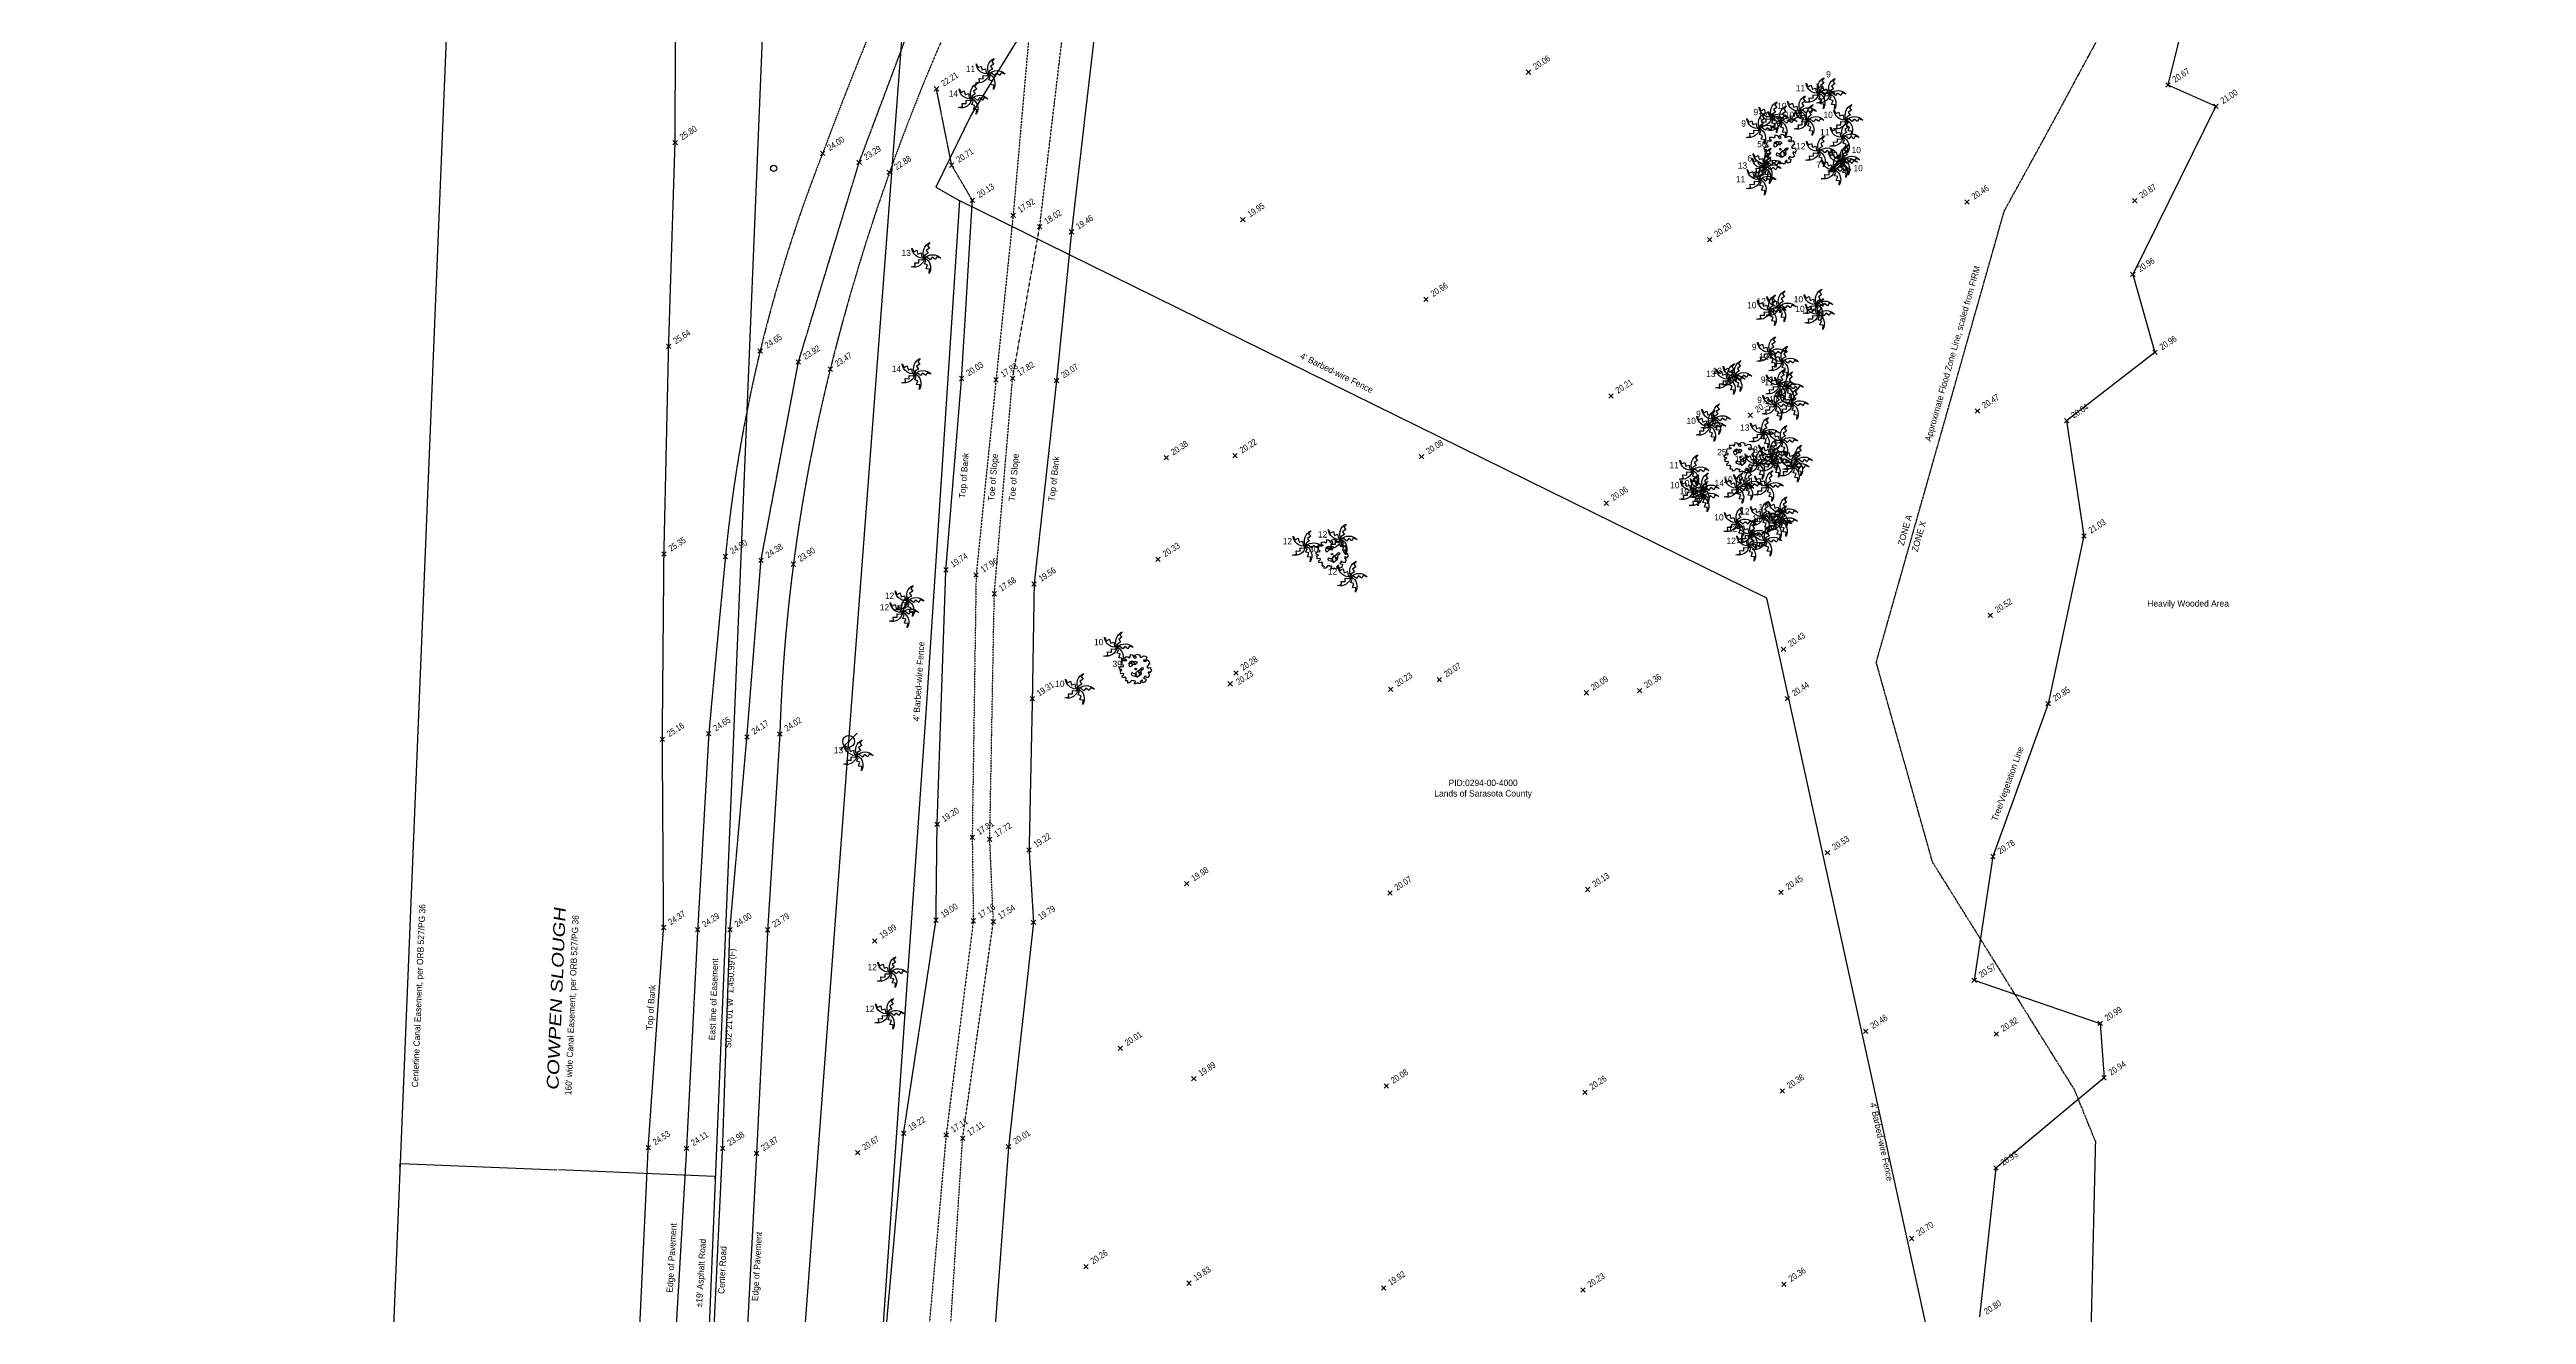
# Model space of a CAD drawing. Header units: inches. Extents: x -625442 to 34963, y -27993 to 66986.
# Drawn here: x -220324 to -212788, y 39374 to 43224 of the extents above; entities that cross this region are included whole.
import ezdxf
from ezdxf.enums import TextEntityAlignment as Align

# ---------------------------------------------------------------- set-up
doc = ezdxf.new("R2010")
doc.units = ezdxf.units.IN
doc.header["$LTSCALE"] = 0.5
doc.header["$MEASUREMENT"] = 0
doc.header["$PDMODE"] = 35
for name, pattern in [('CENTER2', [1.125, 0.75, -0.125, 0.125, -0.125]), ('DASHED2', [0.375, 0.25, -0.125]), ('DIVIDE2', [0.625, 0.25, -0.125, 0, -0.125, 0, -0.125]), ('PHANTOM', [20, 10, -2, 2, -2, 2, -2])]:
    doc.linetypes.add(name, pattern=pattern)
for name, color, linetype in [('BOUNDARY', 7, 'Continuous'), ('CL_ROAD', 227, 'CENTER2'), ('EASEMENT', 7, 'Continuous'), ('EDGE OF PAVEMENT', 253, 'DASHED2'), ('FEMA FLOOD ZONE', 190, 'PHANTOM'), ('FENCE', 7, 'FEN_LINE'), ('OVERHEAD WIRE', 251, 'OHE_POWER_LINE'), ('POWER POLE WOODMARK', 2, 'Continuous'), ('SPOT ELEVATION TEXT', 252, 'Continuous'), ('SURVEY MONUMENTS', 1, 'Continuous'), ('TEXT', 7, 'Continuous'), ('TOE OF SLOPE', 36, 'DIVIDE2'), ('TOP OF BANK', 252, 'DASHED2'), ('TREE LINE', 73, 'Continuous'), ('Trees-Anno', 43, 'Continuous'), ('TreesMARK', 46, 'Continuous')]:
    doc.layers.add(name, color=color, linetype=linetype)
doc.styles.add('BLDG', font='IC-Romans.shx', dxfattribs={"width": 0.8})
doc.styles.add('BRG', font='swissc.ttf', dxfattribs={"width": 1.5, "oblique": 8})
doc.styles.add('ROMANS', font='ROMANS.SHX', dxfattribs={"height": 0.2})
doc.styles.get("Standard").update_dxf_attribs({"font": 'Arial.ttf'})
doc.styles.add('TXT', font='IC-Romans.shx')
doc.linetypes.add('FEN_LINE', pattern='A,0.5,-0.2,[" X ",Standard,S=0.1,R=0,X=-0.1,Y=-0.05],-0.25', length=0.95)
doc.linetypes.add('OHE_POWER_LINE', pattern='A,0.43,["OE",ROMANS,S=0.07,R=0,X=0,Y=-0.036398],0.009979,-0.121091', length=0.56107)
doc.dimstyles.new('20 SCALE', dxfattribs={"dimtxt": 1.6, "dimasz": 2, "dimexe": 0.18, "dimexo": 0.0625, "dimgap": 0.04, "dimtad": 0, "dimdec": 1, "dimzin": 0, "dimdsep": 46, "dimtxsty": 'BLDG', "dimcen": 0.09, "dimaunit": 1, "dimadec": 4, "dimazin": 0, "dimtfac": 1, "dimtdec": 1, "dimtofl": 0, "dimtmove": 2, "dimatfit": 3, "dimfxl": 1, "dimtolj": 1, "dimtzin": 0, "dimarcsym": 0})

# ---------------------------------------------------------------- blocks, each defined once
blk = doc.blocks.new('SPT10')
at = {"color": 0, "linetype": 'Continuous'}
for p, q in [((-0.35, -0.35), (0.35, 0.35)), ((0.35, -0.35), (-0.35, 0.35))]:
    blk.add_line(p, q, dxfattribs=at)
blk = doc.blocks.new('SPT4')
at = {"color": 0, "linetype": 'Continuous'}
blk.add_circle((0, 0), 0.5, dxfattribs=at)
blk = doc.blocks.new('TREE11')
at = {"linetype": 'Continuous'}
for p, q in [((-0.134, 0.178), (-0.184, 0.176)), ((-0.156, 0.177), (-0.179, 0.211)), ((-0.132, 0.24), (-0.134, 0.178)), ((-0.134, 0.178), (-0.103, 0.129)), ((-0.094, 0.242), (-0.047, 0.184)), ((-0.034, 0.247), (-0.058, 0.14)), ((0.006, -0.194), (-0.03, -0.231)), ((0.008, -0.119), (0.006, -0.244)), ((0.008, -0.167), (0.027, -0.23)), ((0.027, -0.23), (0.058, -0.256)), ((0.065, -0.059), (0.113, -0.104)), ((0.096, -0.089), (0.115, -0.156)), ((0.113, -0.104), (0.17, -0.108)), ((0.115, -0.156), (0.157, -0.173)), ((0.141, -0.107), (0.163, -0.133))]:
    blk.add_line(p, q, dxfattribs=at)
for points in [[(-0.04, 0.357), (-0.015, 0.344), (0.008, 0.351), (0.028, 0.361), (0.015, 0.389), (-0.027, 0.402), (-0.019, 0.434), (0.006, 0.451), (0.063, 0.474), (0.102, 0.449), (0.138, 0.447), (0.147, 0.41), (0.136, 0.393), (0.141, 0.378), (0.17, 0.37), (0.196, 0.378), (0.22, 0.391), (0.243, 0.415), (0.313, 0.402), (0.339, 0.381), (0.35, 0.351), (0.344, 0.329), (0.34, 0.28), (0.289, 0.282), (0.248, 0.275), (0.265, 0.252), (0.293, 0.244), (0.328, 0.244), (0.361, 0.265), (0.39, 0.275), (0.412, 0.246), (0.437, 0.224), (0.433, 0.195), (0.446, 0.154), (0.413, 0.148), (0.388, 0.092), (0.354, 0.079), (0.368, 0.058), (0.388, 0.027), (0.422, 0.031), (0.457, 0.043), (0.483, 0.016), (0.474, 0.001), (0.503, -0.026), (0.494, -0.071), (0.476, -0.084), (0.45, -0.136), (0.429, -0.087), (0.398, -0.104), (0.399, -0.119), (0.44, -0.196), (0.432, -0.226), (0.411, -0.238), (0.409, -0.268), (0.363, -0.268), (0.329, -0.255), (0.315, -0.23), (0.28, -0.238), (0.276, -0.273), (0.246, -0.282), (0.266, -0.303), (0.327, -0.315), (0.32, -0.365), (0.306, -0.423), (0.28, -0.423), (0.248, -0.44), (0.207, -0.421), (0.216, -0.36), (0.179, -0.362), (0.166, -0.381), (0.14, -0.4), (0.162, -0.419), (0.138, -0.464), (0.091, -0.464), (0.072, -0.441), (0.001, -0.467), (-0.033, -0.467), (-0.028, -0.422), (-0.003, -0.413), (-0.014, -0.379), (-0.063, -0.389), (-0.062, -0.374), (-0.141, -0.37), (-0.149, -0.404), (-0.177, -0.406), (-0.18, -0.435), (-0.24, -0.45), (-0.26, -0.42), (-0.236, -0.405), (-0.254, -0.38), (-0.315, -0.38), (-0.303, -0.291), (-0.316, -0.259), (-0.349, -0.272), (-0.418, -0.27), (-0.422, -0.212), (-0.383, -0.196), (-0.372, -0.151), (-0.384, -0.142), (-0.455, -0.151), (-0.484, -0.125), (-0.473, -0.106), (-0.49, -0.053), (-0.458, -0.053), (-0.439, -0.033), (-0.432, -0.017), (-0.493, -0.016), (-0.518, 0.028), (-0.497, 0.053), (-0.45, 0.082), (-0.409, 0.069), (-0.382, 0.08), (-0.388, 0.119), (-0.437, 0.131), (-0.412, 0.266), (-0.287, 0.27), (-0.282, 0.283), (-0.337, 0.3), (-0.331, 0.357), (-0.341, 0.379), (-0.305, 0.383), (-0.238, 0.387), (-0.216, 0.358), (-0.176, 0.368), (-0.17, 0.404), (-0.164, 0.459), (-0.113, 0.45), (-0.059, 0.418), (-0.073, 0.387)], [(-0.118, 0.258), (-0.067, 0.236), (-0.022, 0.249), (0.027, 0.23), (0.047, 0.196), (0.015, 0.181), (-0.022, 0.128), (-0.087, 0.145), (-0.114, 0.117), (-0.121, 0.09), (-0.174, 0.064), (-0.194, 0.1), (-0.201, 0.17), (-0.18, 0.224), (-0.136, 0.243)], [(0.014, -0.114), (0.079, -0.044), (0.118, -0.048), (0.163, 0.008), (0.206, 0.048), (0.241, 0.034), (0.227, -0.023), (0.185, -0.025), (0.166, -0.07), (0.171, -0.149), (0.145, -0.196), (0.088, -0.232), (0.048, -0.263), (-0.004, -0.237), (-0.053, -0.224), (-0.108, -0.207), (-0.126, -0.167), (-0.115, -0.115), (-0.029, -0.154)]]:
    blk.add_lwpolyline(points, close=True, dxfattribs=at)
blk.add_circle((0, 0), 0.0248, dxfattribs=at)
blk = doc.blocks.new('TR_PALM')
at = {"flags": 128}
blk.add_lwpolyline([(0, 0, -0.423359), (0.213, -0.004), (0.161, 0.014), (0.143, -0.022), (0.101, 0.009), (0.074, -0.024), (0.035, 0.008), (0, 0.001, -0.425081), (0.059, -0.206), (0.064, -0.148), (0.021, -0.143), (0.04, -0.091), (-0.001, -0.08), (0.016, -0.032), (0.001, 0, -0.432562), (-0.179, -0.119), (-0.124, -0.106), (-0.129, -0.064), (-0.075, -0.066), (-0.075, -0.022), (-0.024, -0.026), (0, 0, -0.439984), (-0.168, 0.13), (-0.142, 0.082), (-0.101, 0.103), (-0.088, 0.051), (-0.045, 0.066), (-0.035, 0.015), (-0.001, 0.001, -0.429715), (0.069, 0.202), (0.037, 0.16), (0.064, 0.129), (0.021, 0.1), (0.046, 0.063), (0.003, 0.038), (-0.001, 0.001)], format="xyb", dxfattribs=at)
blk = doc.blocks.new('TREE9')
at = {"xscale": 2.399999904, "yscale": 2.399999904, "zscale": 2.399999904}
blk.add_blockref('TR_PALM', (-0.001, -0.001), dxfattribs=at)
blk = doc.blocks.new('SPT28')
at = {"color": 0, "linetype": 'Continuous'}
blk.add_line((0.53, 0.53), (-0.53, -0.53), dxfattribs=at)
blk.add_circle((0, 0), 0.375, dxfattribs=at)
blk = doc.blocks.new('*D743')
at = {"layer": 'DEFPOINTS', "color": 0, "transparency": 16777216}
for p in [(-219257.6, 39824.9), (-218298.1, 39794.3), (-218298.4, 39785.5)]:
    blk.add_point(p, dxfattribs=at)
at = {"layer": 'TEXT', "color": 0, "lineweight": -2, "transparency": 16777216}
for p, q in [((-219257.6, 39824.9), (-219257.2, 39833.8)), ((-219255.3, 39833.6), (-218780.5, 39814.1)), ((-218300.1, 39794.4), (-218774.8, 39813.8)), ((-218298.4, 39785.6), (-218298.1, 39794.5))]:
    blk.add_line(p, q, dxfattribs=at)
at = {"layer": 'TEXT', "color": 0, "transparency": 16777216}
for points in [[(-219255.2, 39833.9), (-219255.3, 39833.2), (-219257.3, 39833.6)], [(-218300, 39794.7), (-218300.1, 39794), (-218298.1, 39794.3)]]:
    blk.add_solid(points, dxfattribs=at)
at = {"layer": 'TEXT', "color": 0, "transparency": 16777216, "insert": (-218777.7, 39814), "char_height": 1.6, "attachment_point": 5, "rotation": 357.64962, "style": 'BLDG'}
blk.add_mtext("\\A1;960.0'", dxfattribs=at)

msp = doc.modelspace()

# ---------------------------------------------------------------- linework, layer by layer
at = {"layer": 'BOUNDARY'}
msp.add_lwpolyline([(-215220.80268, 64043.88481), (-215998.24827, 63093.9977, 0.1626301766), (-218581.27069, 56302.95768), (-219295.33756, 38905.7259, -0.1030827088), (-220436.51138, 34369.63044), (-224041.13928, 26943.56825, -0.0480698895), (-225759.29655, 24128.35616), (-232751.13138, 14816.23434, -0.0821429728), (-235452.61013, 12233.93995), (-236282.58151, 11667.43194, -0.0683606838), (-239075.16348, 10275.42918), (-244667.80823, 8385.33493, -0.0559828453), (-246544.08142, 7977.44989), (-246582.75851, 7973.48282, 0.1646773725), (-250598.35836, 6138.4667), (-251667.98157, 5131.84879, 0.0898707178), (-254097.89113, 1844.09453)], format="xyb", dxfattribs=at)
at = {"layer": 'CL_ROAD'}
msp.add_lwpolyline([(-219150.83267, 35099.35513), (-218926.27925, 35700.16904), (-218695.84047, 36408.25936), (-218559.69212, 37045.92477), (-218453.80653, 37619.86519), (-218383.53187, 38244.59365), (-218333.32313, 38851.31957), (-218304.36464, 39276.83855), (-218275.81935, 39879.6829), (-218253.57625, 40545.44465), (-218201.82979, 41131.75021), (-218159.04233, 41669.09914), (-218045.20839, 42272.9492), (-217860.33237, 42880.48294), (-217673.76013, 43378.02317), (-217413.99095, 43910.06809), (-217157.20652, 44420.2183), (-216872.01844, 44922.55196), (-216553.58045, 45457.47802), (-216239.18243, 46008.81911), (-215926.08557, 46522.71261), (-215621.94092, 47050.88259), (-215305.62095, 47595.29319), (-214036.78983, 49768.75315)], dxfattribs=at)
at = {"layer": 'EASEMENT'}
msp.add_lwpolyline([(-215255.35094, 62485.96518, 0.1626301766), (-217622.07832, 56263.58777), (-218336.14519, 38866.35599, -0.1030827088), (-219572.87769, 33950.42063), (-223177.50559, 26524.35845, -0.0480698895), (-224991.60308, 23551.94768), (-231983.43791, 14239.82586, -0.0821429728), (-234911.40353, 11441.03679), (-235741.37491, 10874.52878, -0.0683606838), (-238767.79985, 9365.96362), (-244360.4446, 7475.86938, -0.0559828453), (-246446.12912, 7022.46018), (-246484.80621, 7018.49311, 0.1646773725), (-249940.43815, 5439.36656), (-251010.06136, 4432.74865, 0.0898707178), (-253236.49712, 1420.3017)], format="xyb", dxfattribs=at)
at = {"layer": 'EDGE OF PAVEMENT'}
for points in [[(-214126.03137, 49815.05544), (-215404.29911, 47667.05527), (-215728.07342, 47109.8747), (-216024.20693, 46595.50857), (-216333.98377, 46062.46539), (-216643.12442, 45537.00442), (-216959.83065, 44972.50398), (-217243.67133, 44478.09927), (-217522.69639, 43953.73989, 0.0244675236), (-217971.5011, 42908.22346, 0.0696473211), (-218267.30235, 41681.14227, 0.0018482542), (-218318.04177, 41141.68924), (-218351.95495, 40545.1337), (-218385.86374, 39879.72089), (-218420.53965, 39282.29883), (-218449.84846, 38858.60696, -0.020264375), (-218567.42077, 37640.92735, -0.0347797145), (-218822.87531, 36437.17716, -0.0154318935), (-219047.19097, 35735.71479), (-219266.52038, 35149.5342)], [(-213949.1308, 49711.13197), (-215211.73491, 47549.47203), (-215539.347, 46988.94751), (-215841.96208, 46472.3327), (-216147.71419, 45951.06432), (-216465.27932, 45412.48266), (-216781.02202, 44868.77143), (-217069.99376, 44369.07286), (-217324.57094, 43870.75507), (-217569.20465, 43342.64368, 0.0456846101), (-217948.50551, 42251.3298, 0.0533268061), (-218101.80605, 41141.1948), (-218139.00262, 40544.77147), (-218172.80801, 39864.23708), (-218204.18749, 39262.33797), (-218233.66771, 38849.20377), (-218287.93025, 38225.18856), (-218354.76576, 37614.2281), (-218455.73223, 37019.90161), (-218597.1404, 36390.54701), (-218832.59079, 35661.54562), (-219055.75037, 35067.33131)]]:
    msp.add_lwpolyline(points, format="xyb", dxfattribs=at)
at = {"layer": 'FEMA FLOOD ZONE'}
msp.add_lwpolyline([(-210936.20274, 35336.86771), (-211650.92597, 36223.53279), (-212207.02973, 36672.62127), (-212857.24325, 37117.43274), (-213238.52313, 37370.41994), (-213696.23903, 37558.60941), (-214051.28982, 37917.88007), (-214124.01105, 38820.33405), (-214098.39791, 39899.1789), (-214162.56378, 40057.42924), (-214594.89268, 40751.32247), (-214766.00148, 41358.66129), (-214376.59712, 42732.51266), (-214256.82102, 42950.64126), (-212853.43188, 45552.35941), (-212040.08279, 47333.66524), (-210310.47485, 51254.04194)], dxfattribs=at)
at = {"layer": 'FENCE'}
for points in [[(-215628.58849, 46274.53893), (-217346.9072, 43305.86017), (-217519.28252, 43025.26136), (-217627.00306, 42804.72653), (-217554.34276, 42763.95999)], [(-219926.16426, 32283.13143), (-219280.89032, 33831.85857), (-218562.07734, 35537.54031), (-217937.55289, 37055.09066), (-217806.37529, 39056.54679), (-217655.26042, 41219.26017), (-217554.34276, 42763.95999)], [(-215098.9217, 41554.5855), (-217554.34276, 42763.95999)], [(-213167.98824, 32679.97527), (-214112.26424, 37048.47446), (-215098.9217, 41554.5855)]]:
    msp.add_lwpolyline(points, dxfattribs=at)
at = {"layer": 'OVERHEAD WIRE'}
msp.add_lwpolyline([(-216603.2799, 30334.37478), (-219965.50712, 31904.49087), (-218238.50498, 36464.53545), (-217892.33383, 41118.22265), (-217570.38244, 45371.53407)], dxfattribs=at)
at = {"layer": 'TOE OF SLOPE'}
for points in [[(-216100.76989, 35278.25967), (-216243.04846, 35557.48061), (-216554.76097, 35957.38258), (-216969.7494, 36287.87307), (-217218.15437, 36828.33877), (-217500.65129, 37454.87388), (-217585.16022, 38019.79661), (-217604.40933, 38649.70463), (-217586.85261, 39264.62612), (-217545.81302, 39910.27668), (-217452.1092, 40569.79594), (-217463.12521, 40819.85115), (-217449.27878, 41567.32125), (-217393.72404, 42223.31226), (-217311.18315, 42684.98895), (-217241.67457, 43268.32996), (-217072.36569, 43686.64288), (-216755.88287, 43899.92493), (-216376.2727, 43873.11209), (-215789.21613, 43844.4665), (-215528.41018, 43772.98188)], [(-217338.56477, 43327.13034), (-217391.94622, 42719.68814), (-217443.9908, 42218.79365), (-217504.64196, 41624.92219), (-217516.52424, 40826.49475), (-217513.02105, 40572.2628), (-217595.80126, 39920.44142), (-217654.08359, 39265.89481), (-217662.07129, 38652.15829), (-217626.01447, 38011.07634), (-217564.70652, 37442.05452), (-217274.3168, 36786.80141), (-217030.02076, 36269.88762), (-216624.70658, 35808.29825), (-216399.96133, 35486.40379)]]:
    msp.add_lwpolyline(points, dxfattribs=at)
at = {"layer": 'TOP OF BANK'}
for points in [[(-219411.64622, 35199.19626), (-219177.25322, 35776.08766), (-218957.64349, 36462.59911), (-218834.24625, 37096.32899), (-218709.5107, 37653.44033), (-218635.08596, 38261.29187), (-218569.98213, 38867.27201), (-218529.93423, 39289.75173), (-218502.09804, 39881.91553), (-218455.34826, 40551.90319), (-218459.12161, 41124.65555), (-218454.11944, 41689.03926), (-218439.99549, 42320.36677), (-218420.33686, 42940.89611), (-218418.86035, 43344.05874), (-218398.58727, 43898.1151)], [(-217147.22242, 43249.04301), (-217214.51502, 42669.28126), (-217260.07486, 42216.49218), (-217328.1875, 41597.11566), (-217333.87618, 41248.42889), (-217343.61526, 40787.83696), (-217330.05528, 40567.54929), (-217406.04393, 39884.59469), (-217452.26662, 39264.61154), (-217420.24953, 38641.51166), (-217425.43995, 38047.61921), (-217316.05855, 37510.12092), (-217022.33877, 36960.74134), (-216829.10914, 36305.77726), (-216470.02823, 36114.20339), (-215658.28989, 35253.11098)]]:
    msp.add_lwpolyline(points, dxfattribs=at)
msp.add_lwpolyline([(-216764.12226, 35178.57194), (-216971.78602, 35575.20639), (-217343.06698, 36136.52075, -0.1251289823), (-217500.25071, 36587.43409), (-217753.09024, 37260.71636), (-217807.6403, 37408.18184), (-217820.16355, 37511.38742), (-217803.10137, 37984.1055), (-217805.91432, 38650.3997), (-217783.8878, 39266.50555), (-217725.13098, 39925.56248), (-217626.54382, 40574.30943), (-217623.2655, 40865.85327), (-217596.59876, 41640.55164), (-217548.77751, 42222.88143), (-217515.88104, 42765.20181), (-217579.00635, 42872.22814), (-217625.21677, 43104.50261)], format="xyb", dxfattribs=at)
at = {"layer": 'TREE LINE'}
msp.add_lwpolyline([(-213813.12565, 43383.61992), (-213878.84953, 43116.30817), (-213732.47215, 43051.59575), (-213985.3347, 42539.65408), (-213918.31572, 42302.13737), (-214186.84973, 42094.33157), (-214134.2886, 41743.75282), (-214243.03034, 41232.96947), (-214410.95513, 40767.93483), (-214468.20812, 40391.27479), (-214084.86689, 40260.05064), (-214072.86156, 40094.3983), (-214401.94524, 39819.60928), (-214452.10695, 39366.54434)], dxfattribs=at)

# ---------------------------------------------------------------- block references
at = {"layer": 'POWER POLE WOODMARK', "xscale": 48, "yscale": 48, "zscale": 48}
msp.add_blockref('SPT28', (-217892.33383, 41118.22265), dxfattribs=at)
at = {"layer": 'SPOT ELEVATION TEXT', "xscale": 19.2, "yscale": 19.2, "zscale": 19.2}
for p in [(-217625.21677, 43104.50261), (-215824.01325, 43155.26095), (-213878.84953, 43116.30817), (-213732.47215, 43051.59575), (-218420.33686, 42940.89611), (-217971.5011, 42908.22346), (-217860.33237, 42880.48294), (-217579.00635, 42872.22814), (-217768.14236, 42850.1181), (-217515.88104, 42765.20181), (-214489.66777, 42760.262), (-213980.05396, 42763.94597), (-217391.94622, 42719.68814), (-217311.18315, 42684.98895), (-217214.51502, 42669.28126), (-216693.16585, 42706.38611), (-215272.74364, 42645.73665), (-213985.3347, 42539.65408), (-216135.71767, 42463.96317), (-218439.99549, 42320.36677), (-218161.68069, 42306.85911), (-218045.20839, 42272.9492), (-213918.31572, 42302.13737), (-217948.50551, 42251.3298), (-217548.77751, 42222.88143), (-217443.9908, 42218.79365), (-217393.72404, 42223.31226), (-217260.07486, 42216.49218), (-215573.15688, 42169.93081), (-214458.14922, 42124.27891), (-215149.07385, 42111.18512), (-214186.84973, 42094.33157), (-216925.89372, 41982.13604), (-216716.69608, 41987.9041), (-216149.59099, 41985.12154), (-215587.59821, 41843.37743), (-214134.2886, 41743.75282), (-218454.11944, 41689.03926), (-218267.30235, 41681.14227), (-218159.04233, 41669.09914), (-216951.04006, 41672.23474), (-218060.47867, 41657.61749), (-217596.59876, 41640.55164), (-217504.64196, 41624.92219), (-217328.1875, 41597.11566), (-217449.27878, 41567.32125), (-214418.73329, 41502.07106), (-215048.28647, 41398.70528), (-216731.76457, 41293.40371), (-216714.31948, 41326.58433), (-216095.19572, 41306.51092), (-217333.87618, 41248.42889), (-216243.67076, 41277.1202), (-215647.92957, 41266.16327), (-215486.13649, 41273.04539), (-215036.67744, 41248.40319), (-214243.03034, 41232.96947), (-218318.04177, 41141.68924), (-218101.80605, 41141.1948), (-218459.12161, 41124.65555), (-218201.82979, 41131.75021), (-217623.2655, 40865.85327), (-217516.52424, 40826.49475), (-217463.12521, 40819.85115), (-217343.61526, 40787.83696), (-214914.35671, 40779.94765), (-214410.95513, 40767.93483), (-216863.87917, 40685.18159), (-216245.59934, 40656.69754), (-215644.07057, 40667.63691), (-215055.50731, 40659.13832), (-218455.34826, 40551.90319), (-218351.95495, 40545.1337), (-218253.57625, 40545.44465), (-218139.00262, 40544.77147), (-217626.54382, 40574.30943), (-217513.02105, 40572.2628), (-217452.1092, 40569.79594), (-217330.05528, 40567.54929), (-217812.94175, 40510.68439), (-214468.20812, 40391.27479), (-214798.127, 40235.84393), (-214084.86689, 40260.05064), (-217066.2568, 40184.33113), (-214400.64012, 40227.53308), (-216842.17037, 40091.59321), (-214072.86156, 40094.3983), (-216256.69215, 40069.68212), (-215652.52072, 40050.18093), (-215051.87458, 40054.09901), (-218502.09804, 39881.91553), (-218385.86374, 39879.72089), (-218275.81935, 39879.6829), (-218172.80801, 39864.23708), (-217865.38512, 39866.27867), (-217725.13098, 39925.56248), (-217595.80126, 39920.44142), (-217545.81302, 39910.27668), (-217406.04393, 39884.59469), (-214401.94524, 39819.60928), (-214658.08141, 39605.3544), (-217170.64284, 39519.68586), (-216857.15175, 39469.41071), (-216264.93915, 39454.96233), (-215658.50471, 39448.9102), (-215046.79834, 39466.15395)]:
    msp.add_blockref('SPT10', p, dxfattribs=at)
at = {"layer": 'SURVEY MONUMENTS', "xscale": 19.2, "yscale": 19.2, "zscale": 19.2}
msp.add_blockref('SPT4', (-218120.7885, 42862.55995), dxfattribs=at)
at = {"layer": 'TreesMARK', "color": 46, "xscale": 96, "yscale": 96, "zscale": 96}
for name, p in [('TREE9', (-217465.44407, 43150.31933)), ('TREE9', (-217517.59372, 43074.87555)), ('TREE9', (-214940.52351, 43091.65119)), ('TREE9', (-214906.65604, 43089.58347)), ('TREE9', (-215120.7953, 42983.91703)), ('TREE9', (-215083.45438, 43018.5479)), ('TREE9', (-215056.03056, 43005.9118)), ('TREE9', (-214997.03978, 43036.94631)), ('TREE9', (-214974.10763, 43009.95494)), ('TREE9', (-214856.3353, 43010.19287)), ('TREE11', (-215057.7926, 42920.71675)), ('TREE9', (-214939.66438, 42914.93419)), ('TREE9', (-214866.74943, 42957.5191)), ('TREE9', (-215104.35802, 42863.18794)), ('TREE9', (-215101.60374, 42877.589)), ('TREE9', (-214892.35386, 42858.50402)), ('TREE9', (-214872.55752, 42882.46996)), ('TREE9', (-214865.05453, 42889.4107)), ('TREE9', (-215119.51357, 42828.80241)), ('TREE9', (-217661.23308, 42589.86986)), ('TREE9', (-215088.67864, 42430.9225)), ('TREE9', (-215060.07726, 42442.75095)), ('TREE9', (-214946.79239, 42448.70106)), ('TREE9', (-214942.0473, 42419.60727)), ('TREE9', (-217690.65275, 42237.29886)), ('TREE9', (-215193.4371, 42230.78887)), ('TREE9', (-215088.40424, 42303.44471)), ('TREE9', (-215051.72223, 42274.82559)), ('TREE9', (-215213.48304, 42221.66008)), ('TREE9', (-215061.04601, 42203.9583)), ('TREE9', (-215036.18117, 42197.01643)), ('TREE9', (-215258.07448, 42099.77601)), ('TREE9', (-215072.19781, 42142.53179)), ('TREE9', (-215021.45476, 42145.1415)), ('TREE9', (-215273.02771, 42078.49018)), ('TREE9', (-215109.87711, 42058.1123)), ('TREE9', (-215053.69539, 42033.39086)), ('TREE9', (-215324.84647, 41943.96727)), ('TREE11', (-215179.83385, 41983.5016)), ('TREE9', (-215126.27471, 41963.3922)), ('TREE9', (-215084.54871, 41991.14734)), ('TREE9', (-215076.82759, 41969.5616)), ('TREE9', (-215018.87549, 41954.5924)), ('TREE9', (-215008.81992, 41973.9342)), ('TREE9', (-215322.8573, 41882.87856)), ('TREE9', (-215293.64845, 41864.2621)), ('TREE9', (-215292.87581, 41888.7971)), ('TREE9', (-215187.4078, 41889.95444)), ('TREE9', (-215160.76292, 41900.44997)), ('TREE9', (-215096.97275, 41896.23949)), ('TREE9', (-215188.5247, 41785.07944)), ('TREE9', (-215109.65258, 41803.46444)), ('TREE9', (-215072.9299, 41781.74949)), ('TREE9', (-215054.91485, 41789.25719)), ('TREE9', (-215054.13477, 41816.50637)), ('TREE9', (-216501.37812, 41712.8763)), ('TREE9', (-216394.3464, 41733.44897)), ('TREE9', (-215151.49432, 41713.95739)), ('TREE9', (-215146.8089, 41750.75928)), ('TREE9', (-215102.41097, 41730.04648)), ('TREE11', (-216421.6081, 41688.24634)), ('TREE9', (-216364.15255, 41619.95569)), ('TREE9', (-217727.48435, 41511.30419)), ('TREE9', (-217711.87201, 41546.3776)), ('TREE9', (-217075.47327, 41405.42422)), ('TREE11', (-217019.36926, 41338.72721)), ('TREE9', (-217193.69546, 41278.22695)), ('TREE9', (-217867.10066, 41076.33467)), ('TREE9', (-217764.38966, 40416.43006)), ('TREE9', (-217771.67575, 40289.55275))]:
    msp.add_blockref(name, p, dxfattribs=at)

# ---------------------------------------------------------------- texts
at = {"layer": 'SPOT ELEVATION TEXT', "style": 'BLDG', "width": 0.8}
for s, p in [('20.06', (-215778.90107, 43176.86077)), ('22.21', (-217580.10459, 43126.10243)), ('20.67', (-213833.73735, 43137.90798)), ('21.00', (-213687.35997, 43073.19557)), ('25.80', (-218375.22469, 42962.49592)), ('24.00', (-217926.38892, 42929.82328)), ('23.29', (-217815.2202, 42902.08275)), ('22.88', (-217723.03019, 42871.71792)), ('20.71', (-217533.89418, 42893.82795)), ('20.13', (-217470.76887, 42786.80162)), ('20.46', (-214444.5556, 42781.86182)), ('20.87', (-213934.94179, 42785.54579)), ('17.92', (-217346.83404, 42741.28795)), ('18.02', (-217266.07098, 42706.58876)), ('19.95', (-216648.05367, 42727.98592)), ('19.46', (-217169.40284, 42690.88108)), ('20.20', (-215227.63147, 42667.33646)), ('20.96', (-213940.22253, 42561.2539)), ('20.66', (-216090.6055, 42485.56298)), ('25.64', (-218394.88332, 42341.96658)), ('24.65', (-218116.56851, 42328.45892)), ('20.96', (-213873.20355, 42323.73718)), ('23.92', (-218000.09621, 42294.54901)), ('23.47', (-217903.39333, 42272.92961)), ('20.03', (-217503.66534, 42244.48124)), ('17.83', (-217398.87862, 42240.39346)), ('17.82', (-217348.61187, 42244.91207)), ('20.07', (-217214.96268, 42238.09199)), ('20.21', (-215528.0447, 42191.53063)), ('20.38', (-215103.96168, 42132.78493)), ('20.47', (-214413.03704, 42145.87872)), ('20.64', (-214141.73756, 42115.93138)), ('20.38', (-216880.78154, 42003.73585)), ('20.22', (-216671.5839, 42009.50392)), ('20.08', (-216104.47881, 42006.72136)), ('20.06', (-215542.48604, 41864.97724)), ('21.03', (-214089.17642, 41765.35263)), ('25.35', (-218409.00726, 41710.63908)), ('24.90', (-218222.19018, 41702.74208)), ('24.38', (-218113.93015, 41690.69895)), ('23.90', (-218015.36649, 41679.2173)), ('19.74', (-217551.48658, 41662.15145)), ('17.96', (-217459.52979, 41646.522)), ('20.33', (-216905.92788, 41693.83456)), ('17.68', (-217404.1666, 41588.92106)), ('19.56', (-217283.07532, 41618.71548)), ('20.52', (-214373.62112, 41523.67087)), ('20.43', (-215003.1743, 41420.3051)), ('20.28', (-216669.2073, 41348.18414)), ('19.31', (-217288.764, 41270.0287)), ('20.23', (-216682.46393, 41304.53373)), ('20.23', (-216198.55858, 41298.72001)), ('20.07', (-216050.08355, 41328.11073)), ('20.09', (-215602.81739, 41287.76309)), ('20.36', (-215441.02432, 41294.6452)), ('20.44', (-214991.56527, 41270.003)), ('20.85', (-214197.91817, 41254.56928)), ('25.16', (-218414.00944, 41146.25537)), ('24.65', (-218272.9296, 41163.28905)), ('24.17', (-218156.71761, 41153.35003)), ('24.02', (-218056.69388, 41162.79461)), ('19.20', (-217578.15332, 40887.45308)), ('17.81', (-217471.41206, 40848.09457)), ('17.72', (-217418.01304, 40841.45096)), ('19.22', (-217298.50309, 40809.43677)), ('20.53', (-214869.24453, 40801.54747)), ('20.78', (-214365.84295, 40789.53465)), ('19.98', (-216818.76699, 40706.7814)), ('20.07', (-216200.48717, 40678.29735)), ('20.13', (-215598.95839, 40689.23673)), ('20.45', (-215010.39514, 40680.73814)), ('19.00', (-217581.43165, 40595.90925)), ('17.16', (-217467.90888, 40593.86261)), ('17.54', (-217406.99703, 40591.39575)), ('24.37', (-218410.23608, 40573.50301)), ('24.29', (-218306.84278, 40566.73351)), ('24.00', (-218208.46407, 40567.04446)), ('23.79', (-218093.89044, 40566.37128)), ('19.99', (-217767.82958, 40532.2842)), ('19.79', (-217284.94311, 40589.1491)), ('20.57', (-214423.09594, 40412.8746)), ('20.46', (-214753.01482, 40257.44374)), ('20.82', (-214355.52795, 40249.13289)), ('20.99', (-214039.75471, 40281.65045)), ('20.01', (-217021.14463, 40205.93094)), ('19.89', (-216797.05819, 40113.19302)), ('20.08', (-216211.57998, 40091.28193)), ('20.26', (-215607.40855, 40071.78074)), ('20.38', (-215006.7624, 40075.69882)), ('20.94', (-214027.74938, 40115.99811)), ('19.22', (-217680.01881, 39947.16229)), ('17.11', (-217550.68909, 39942.04123)), ('17.11', (-217500.70084, 39931.87649)), ('24.53', (-218456.98587, 39903.51535)), ('24.11', (-218340.75157, 39901.32071)), ('23.98', (-218230.70717, 39901.28271)), ('23.87', (-218127.69583, 39885.83689)), ('20.67', (-217820.27295, 39887.87849)), ('20.01', (-217360.93175, 39906.1945)), ('20.93', (-214356.83307, 39841.20909)), ('20.70', (-214612.96923, 39626.95422)), ('20.26', (-217125.53066, 39541.28568)), ('19.83', (-216812.03957, 39491.01053)), ('19.92', (-216219.82698, 39476.56214)), ('20.23', (-215613.39253, 39470.51002)), ('20.36', (-215001.68617, 39487.75376)), ('20.80', (-214406.99477, 39388.14415))]:
    msp.add_text(s, height=19.2, rotation=33, dxfattribs=at).set_placement(p, align=Align.CENTER)
at = {"layer": 'TEXT'}
for s, insert, char_height, attachment_point, rotation, style in [('Approximate Flood Zone Line, scaled from FIRM', (-214543.13936, 42301.21909), 19.2, 2, 74.175151702, 'TXT'), ("4' Barbed-wire Fence", (-216512.2541, 42302.3158), 19.2, 1, 333.778258564, 'TXT'), ('Top of Bank', (-217557.23853, 41859.14417), 19.2, 1, 85.305372728, 'TXT'), ('Toe of Slope', (-217468.73248, 41850.45834), 19.2, 1, 85.305372728, 'TXT'), ('Toe of Slope', (-217405.78492, 41849.80947), 19.2, 1, 85.305372728, 'TXT'), ('Top of Bank', (-217285.45214, 41849.80947), 19.2, 1, 83.724418084, 'TXT'), ('ZONE A', (-214687.93521, 41763.81089), 19.2, 2, 74.175151702, 'TXT'), ('ZONE X', (-214645.80852, 41744.85691), 19.2, 2, 74.175151702, 'TXT'), ("4' Barbed-wire Fence", (-217696.73608, 41180.19311), 19.2, 1, 86.262088915, 'TXT'), ('Tree/Vegetation Line', (-214416.30265, 40880.46819), 19.2, 1, 70.1452638, 'TXT'), ('Centerline Canal Easement, per ORB 527/PG 36', (-219210.45979, 40344.73485), 19.2, 2, 87.649622287, 'TXT'), ('COWPEN SLOUGH', (-218800.13277, 40335.08429), 36, 2, 87.649622287, 'BRG'), ("160' wide Canal Easement, per ORB 527/PG 36", (-218744.04915, 40315.79002), 19.2, 2, 87.649622287, 'TXT'), ('S02°21\'01"W  1,450.99\'(F)', (-218262.97918, 40337.02897), 19.2, 2, 87.649622287, 'TXT'), ('East line of Easement', (-218313.11757, 40333.86819), 19.2, 2, 87.649622287, 'TXT'), ('Top of Bank', (-218508.68899, 40240.1362), 19.2, 1, 86.008537121, 'TXT'), ("4' Barbed-wire Fence", (-214766.53457, 40020.48584), 19.2, 1, 282.350561994, 'TXT'), ('Edge of Pavement', (-218447.03774, 39441.36453), 19.2, 1, 86.678133371, 'TXT'), ("%%P19' Asphalt Road", (-218357.70658, 39396.29686), 19.2, 1, 86.678133371, 'TXT'), ('Center Road', (-218289.89986, 39437.02725), 19.2, 1, 87.289011675, 'TXT'), ('Edge of Pavement', (-218187.3902, 39415.33727), 19.2, 1, 86.678133371, 'TXT')]:
    msp.add_mtext(s, dxfattribs=dict(at, insert=insert, char_height=char_height, attachment_point=attachment_point, rotation=rotation, style=style))
at = {"layer": 'TEXT', "char_height": 19.2, "attachment_point": 2, "style": 'TXT'}
for s, insert in [('Heavily Wooded Area', (-213817.22462, 41547.91583)), ('PID:0294-00-4000\\PLands of Sarasota County', (-215962.09413, 41001.71829))]:
    msp.add_mtext(s, dxfattribs=dict(at, insert=insert))
at = {"layer": 'Trees-Anno', "char_height": 19.2, "attachment_point": 9, "style": 'TXT'}
for s, insert in [('11', (-217507.30499, 43155.73723)), ('11', (-214982.38443, 43097.06909)), ('9', (-214904.09763, 43138.77155)), ('14', (-217559.45463, 43080.29345)), ('9', (-215125.3153, 43023.9658)), ('10', (-215097.89148, 43011.3297)), ('10', (-215038.9007, 43042.36421)), ('10', (-215015.96855, 43015.37284)), ('10', (-214898.19621, 43015.61077)), ('9', (-215162.65622, 42989.33493)), ('11', (-214908.61034, 42962.937)), ('13', (-215158.86935, 42861.2274)), ('6', (-215143.46466, 42883.0069)), ('50', (-215099.65351, 42926.13465)), ('12', (-214981.5253, 42920.35209)), ('7', (-214934.21478, 42863.92192)), ('10', (-214812.59603, 42908.48875)), ('11', (-215164.53723, 42819.99079)), ('10', (-214806.9304, 42853.16149)), ('13', (-217703.09399, 42595.28776)), ('10', (-215130.53955, 42436.3404)), ('12', (-215101.93817, 42448.16885)), ('10', (-214988.65331, 42454.11896)), ('10', (-214983.90821, 42425.02517)), ('9', (-215130.26516, 42308.86261)), ('12', (-215093.58315, 42280.24349)), ('14', (-217732.51367, 42242.71676)), ('13', (-215255.34396, 42227.07798)), ('13', (-215235.29801, 42236.20677)), ('9', (-215102.90693, 42209.3762)), ('11', (-215078.04209, 42202.43433)), ('9', (-215114.05872, 42147.94969)), ('11', (-215063.31567, 42150.5594)), ('10', (-215314.88863, 42083.90809)), ('9', (-215299.9354, 42105.19391)), ('13', (-215151.73803, 42063.5302)), ('10', (-215095.5563, 42038.80876)), ('25', (-215221.69477, 41988.9195)), ('10', (-215168.13563, 41968.8101)), ('12', (-215118.6885, 41974.9795)), ('8', (-215126.40962, 41996.56524)), ('10', (-215060.7364, 41960.0103)), ('10', (-215050.68084, 41979.3521)), ('11', (-215366.70738, 41949.38517)), ('10', (-215364.71821, 41888.29646)), ('10', (-215334.73672, 41894.215)), ('14', (-215229.26872, 41895.37234)), ('10', (-215202.62383, 41905.86787)), ('11', (-215138.83367, 41901.65739)), ('10', (-215335.50937, 41869.68)), ('12', (-215151.51349, 41808.88234)), ('11', (-215095.99569, 41821.92427)), ('12', (-216436.20732, 41738.86687)), ('10', (-215230.38562, 41790.49734)), ('12', (-215188.66982, 41756.17718)), ('10', (-215144.27189, 41735.46438)), ('11', (-215114.79082, 41787.16739)), ('12', (-215096.77577, 41794.67509)), ('12', (-216543.23904, 41718.2942)), ('30', (-216463.46902, 41693.66424)), ('12', (-215193.35524, 41719.37529)), ('12', (-216406.01347, 41625.37359)), ('12', (-217769.34526, 41516.72209)), ('12', (-217753.73293, 41551.7955)), ('10', (-217117.33418, 41410.84212)), ('10', (-217235.55638, 41283.64485)), ('39', (-217061.23017, 41344.14511)), ('13', (-217908.96157, 41081.75257)), ('12', (-217806.25058, 40421.84796)), ('12', (-217813.53667, 40294.97065))]:
    msp.add_mtext(s, dxfattribs=dict(at, insert=insert))

# ---------------------------------------------------------------- dimensions: what is measured, and where the dimension line sits
at = {"layer": 'TEXT'}
dim = msp.add_aligned_dim(p1=(-219257.61191, 39824.85811), p2=(-218298.41954, 39785.4882), distance=8.7956, dimstyle='20 SCALE', override={"dimpost": "<>'"}, dxfattribs=at)
dim.commit()
dim.dimension.update_dxf_attribs({"geometry": '*D743', "text_midpoint": (-218777.65501, 39813.96136)})

doc.saveas('drawing.dxf')
